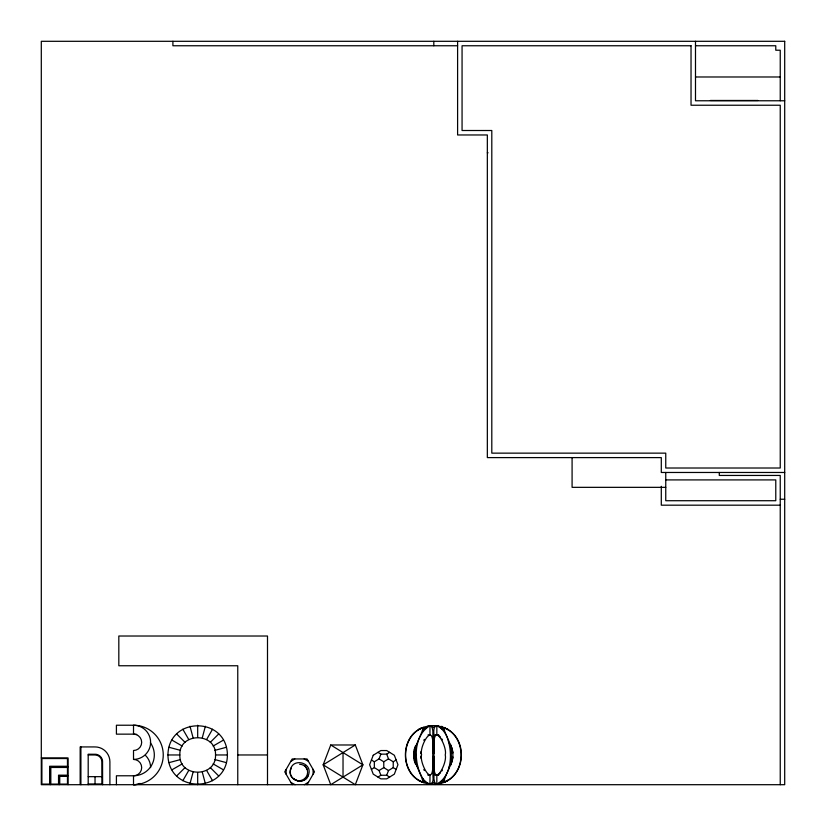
<?xml version="1.0" encoding="UTF-8"?>
<svg xmlns="http://www.w3.org/2000/svg" width="826" height="826" viewBox="0 0 826 826"><rect width="100%" height="100%" fill="white"/><g stroke="black" fill="none" stroke-linecap="round" stroke-linejoin="round"><path stroke-width="1.24" d="M432.938 756.182L432.927 758.805M433.867 753.766L433.877 751.133M432.845 766.043C432.514 788.417 419.03 762.109 421.58 754.706C419.164 747.158 432.762 721.862 432.845 743.885A20.722 0.547 90 0 1 432.927 751.123L432.938 753.746M433.949 743.896C434.073 721.8 447.713 747.313 445.214 754.964C447.609 762.543 434.228 788.2 433.949 766.032A20.722 0.547 -90 0 1 433.877 758.795L433.867 756.162M420.868 753.684L420.95 751.639M286.054 769.564L286.199 774.323M313.178 774.086L313.044 769.316M413.94 751.03L413.94 758.898M453.02 757.029L451.791 762.522M167.946 754.964C168.401 716.121 226.964 716.121 227.418 754.964C226.964 793.807 168.401 793.807 167.946 754.964L179.841 754.964C178.974 732.043 216.391 732.043 215.524 754.964C216.391 777.885 178.974 777.885 179.841 754.964M424.358 739.373L424.068 740.54L424.512 739.621M189.99 783.688L193.067 772.196M202.298 737.732L205.375 726.24M414.084 749.802L415.633 745.548M450.851 765.062L451.357 763.72M330.751 744.98L323.173 764.835L330.751 784.7L362.893 764.835L355.304 744.98L330.751 744.98L362.893 764.835L355.304 784.7L323.173 764.835L355.304 744.98M389.624 777.059L386.702 775.263L380.869 775.263L379.062 770.534L374.343 767.622L374.343 761.789L379.062 758.867L380.869 754.148L386.702 754.148L389.624 752.341M386.702 775.263L388.509 770.534L393.228 767.622L393.228 761.789L388.509 758.867L386.702 754.148M308.253 774.757C306.869 780.921 298.382 783.296 294.004 778.753M442.364 770.1L441.858 771.009M182.814 780.715L188.762 770.41M206.603 739.518L212.55 729.213M307.055 784.7L314.489 771.825L307.055 758.949L292.187 758.949L284.753 771.825L292.187 784.7M417.584 742.966C412.597 749.884 412.597 760.044 417.584 766.962M449.179 766.92C454.124 760.023 454.124 749.905 449.179 743.008M442.364 780.9C443.283 779.734 441.363 782.687 442.901 782.687M440.599 772.723L438.1 775.015M442.364 780.911L438.1 783.946L444.481 782.274M176.65 775.986L185.065 767.581M210.3 742.347L218.704 733.942M290.742 761.448L294.799 758.949M308.501 782.201L304.433 784.7M434.868 735.016L435.57 734.624M371.421 769.419L374.343 767.622M379.062 770.534L383.78 767.622L383.78 761.789L388.509 758.867M393.228 761.789L396.139 759.982M377.947 777.059L380.869 775.263M419.216 729.162L418.483 729.668L422.716 727.665C399.629 735.873 399.619 774.055 422.716 782.263L418.483 780.26L419.99 781.128M171.932 769.832L182.226 763.885M213.129 746.043L223.433 740.096M421.229 728.078L419.329 729.028M445.575 781.819C465.998 772.227 466.814 739.332 446.804 728.831M423.005 727.623C399.815 736.234 399.815 773.694 423.005 782.305C421.818 774.22 413.723 764.649 415.581 754.706C413.847 744.938 421.9 735.574 423.005 727.623L423.005 731.299M443.789 782.274C466.845 773.632 466.845 736.296 443.789 727.654C444.997 735.656 453.144 745.104 451.213 754.964C453.144 764.824 444.997 774.272 443.789 782.274L443.789 779.816M429.417 725.744L422.323 727.634M429.417 734.686L428.002 734.954M437.377 775.232L438.73 774.974M437.377 784.173L441.032 783.564M428.704 725.971C425.421 726.415 424.285 731.402 423.893 727.221M168.958 762.656L180.45 759.579M214.915 750.349L226.407 747.272M429.964 725.775C413.589 735.243 413.485 760.467 421.281 775.748C424.296 782.945 434.569 789.15 432.938 776.161L432.845 730.979L432.153 727.438L429.964 725.775L429.964 734.717M436.84 784.142C451.894 775.82 452.731 753.405 447.609 738.805C446.339 731.826 432.618 717.03 433.867 733.777L433.949 778.97L434.652 782.48L436.84 784.142L436.84 775.201M434.91 784.493L436.386 784.297M435.952 725.651C431.637 728.295 435.168 728.253 430.852 725.641M430.852 784.287C435.137 781.695 431.657 781.685 435.952 784.277L430.408 784.308M436.386 725.631L430.408 725.62M457.604 45.76L172.902 45.76L172.902 41.3M695.492 45.76L775.779 45.76L775.779 50.221L780.24 50.221L780.24 100.772M695.492 76.983L780.24 76.983M710.391 100.473L757.969 100.473M784.7 100.772L695.492 100.772L695.492 41.3M487.34 152.81L488.083 152.81M784.7 472.472L661.296 472.472L661.296 457.604L487.34 457.604L487.34 134.968L457.604 134.968L457.604 41.3M665.756 479.906L775.779 479.906L775.779 500.721L665.756 500.721L665.756 472.472M665.756 487.34L572.088 487.34L572.088 457.604M780.24 499.234L784.7 499.234M780.24 505.182L661.296 505.182L661.296 486.308M88.196 754.964L95.031 754.964A6.835 6.835 0 0 1 101.877 761.799L101.877 783.957L102.62 784.7L102.548 760.818A7.589 7.589 0 0 0 96.022 754.283L88.196 754.221L88.196 784.7M215.524 754.964L227.418 754.964M237.764 754.964L267.5 754.964M41.3 757.938L68.062 757.938L68.062 784.7M68.062 766.858L50.221 766.858L50.221 784.7M68.062 775.779L59.142 775.779L59.142 784.7M88.196 776.667L101.877 776.667M88.196 783.957L101.877 783.957M299.621 764.287C303.049 764.298 306.363 766.538 307.355 769.873A8.704 8.704 0 0 1 297.742 780.694A8.704 8.704 0 0 1 291.423 767.664M423.893 782.707C424.275 778.495 425.452 783.637 428.704 783.957M444.481 727.654L437.377 725.755M428.023 774.912L428.457 774.953M428.002 774.974L429.417 775.242M168.958 747.272L180.45 750.349M214.915 759.579L226.407 762.656M438.1 725.982L442.364 729.017M422.323 782.294L429.417 784.184M437.377 734.696L438.73 734.954L438.1 734.913L440.599 737.205M304.164 758.949L308.356 761.211M295.078 784.7L290.876 782.439M441.012 726.426C443.562 725.6 442.24 729.74 442.364 729.028M447.465 729.059L444.078 727.696L448.322 729.719L447.578 729.193M435.57 775.304L434.868 774.912M171.932 740.096L182.226 746.043M213.129 763.885L223.433 769.832M377.947 752.341L380.869 754.148M379.062 758.867L383.78 761.789M393.228 767.622L396.139 769.419M371.421 759.982L374.343 761.789M383.78 767.622L388.509 770.534M176.65 733.942L185.065 742.347M210.3 767.581L218.704 775.986M305.135 765.96L307.355 769.873M441.858 738.919L442.364 739.828M182.814 729.213L188.762 739.518M206.603 770.41L212.55 780.715M424.512 770.307L424.068 769.388L424.358 770.555M451.357 746.208L450.851 744.866M415.633 764.38L414.084 760.127M451.791 747.406L453.02 752.899M189.99 726.24L193.067 737.732M202.298 772.196L205.375 783.688M420.868 756.244L420.95 758.289M780.24 784.7L780.24 475.446L719.281 475.446L719.281 472.472M443.789 727.654L443.789 730.112M436.84 725.786L436.84 734.727M433.815 41.3L433.815 45.76M429.964 775.211L429.964 784.153M423.005 778.629L423.005 782.305M343.027 752.569L343.027 777.111M267.5 784.7L267.5 636.02L118.82 636.02L118.82 665.756L237.764 665.756L237.764 784.7M197.682 725.228L197.682 737.122M197.682 772.806L197.682 784.7M116.414 784.7L116.414 775.779L133.513 775.779A8.177 8.177 0 0 0 141.69 767.602A8.177 8.177 0 0 0 133.513 759.424L133.513 750.504A8.177 8.177 0 0 0 141.69 742.326A8.177 8.177 0 0 0 133.513 734.149L116.414 734.149L116.414 725.228L133.513 725.228A29.736 29.736 0 0 1 163.249 754.964A29.736 29.736 0 0 1 133.513 784.7L133.513 775.779A20.815 20.815 0 0 0 150.353 742.729M109.899 784.7L109.899 761.799A14.868 14.868 0 0 0 95.031 746.931L80.163 746.931L80.163 783.957L80.907 784.7L80.907 746.931M95.031 776.667L95.031 783.957M433.877 751.03A20.722 0.547 -90 0 1 433.949 743.792M432.845 743.885A20.722 0.547 -90 0 1 432.927 751.123M432.927 758.898A20.722 0.547 -90 0 1 432.845 766.125M133.513 759.424A17.098 17.098 0 0 0 150.611 742.326A17.098 17.098 0 0 0 133.513 725.228L133.513 734.149A20.815 20.815 0 0 1 136.775 734.407M140.059 783.399A17.098 17.098 0 0 1 133.513 784.7M145.603 755.511A17.098 17.098 0 0 1 150.611 767.602M290.515 769.388C286.932 780.962 306.033 786.073 308.717 774.261C312.3 762.687 293.199 757.566 290.515 769.388M373.228 755.263L369.625 764.7L373.228 774.148L380.869 778.866L386.702 778.866L394.343 774.148L397.946 764.7L394.343 755.263L386.702 750.545L380.869 750.545L373.228 755.263M448.322 780.209L444.078 782.232L448.322 780.209M784.7 41.3L41.3 41.3L41.3 784.7L784.7 784.7L784.7 41.3M691.032 45.76L462.064 45.76L462.064 130.508L491.8 130.508L491.8 453.144L665.756 453.144L665.756 468.012L780.24 468.012L780.24 105.232L691.032 105.232L691.032 45.76M67.464 758.536L41.899 758.536L41.899 784.101L49.622 784.101L49.622 766.26L67.464 766.26L67.464 758.536M67.464 767.457L50.82 767.457L50.82 784.101L58.543 784.101L58.543 775.18L67.464 775.18L67.464 767.457M67.464 776.378L59.74 776.378L59.74 784.101L67.464 784.101L67.464 776.378"/></g></svg>
